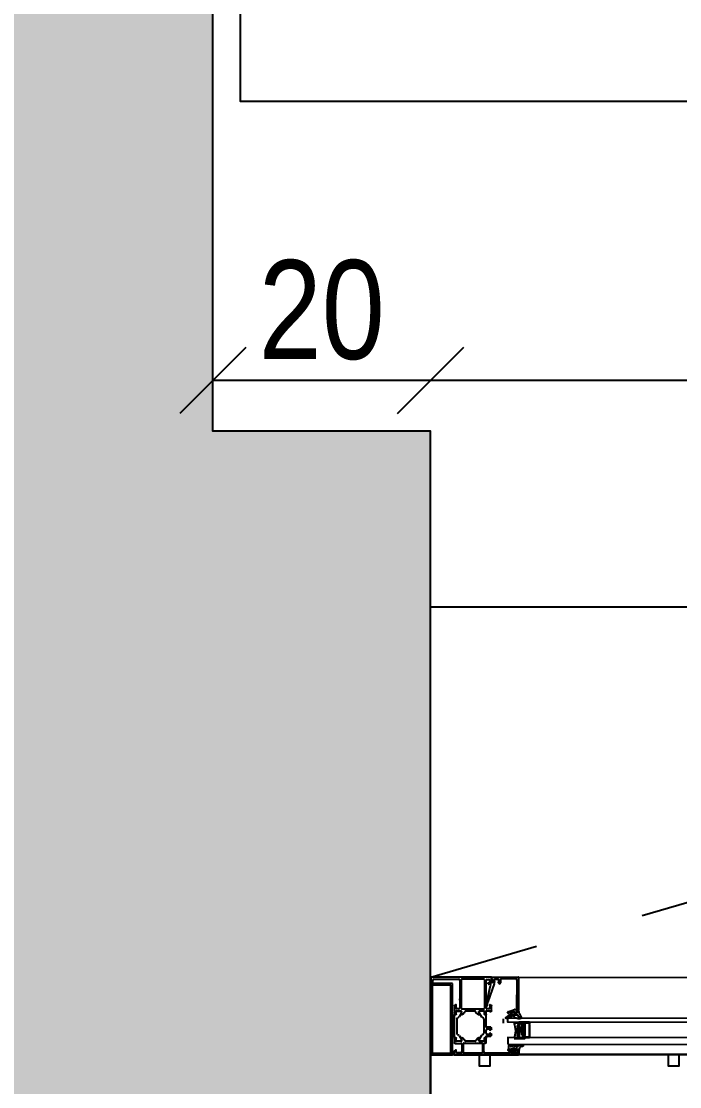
# Model space of a CAD drawing. Header units: metres. Extents: x 493 to 630, y -132 to -15.
# Drawn here: x 547.991 to 548.59, y -92.473 to -91.504 of the extents above; entities that cross this region are included whole.
import ezdxf

# ---------------------------------------------------------------- set-up
doc = ezdxf.new("R2010")
doc.units = ezdxf.units.M
doc.header["$MEASUREMENT"] = 0
doc.header["$PDMODE"] = 3
doc.linetypes.add('HIDDEN2', pattern=[0.1875, 0.125, -0.0625])
for name, color, linetype in [('a_caramida', 2, 'Continuous'), ('a_cote_50', 9, 'Continuous'), ('a_pereti_hasuri', 253, 'Continuous'), ('a_punctat', 40, 'HIDDEN2'), ('a_sticla', 4, 'Continuous'), ('a_tamplarie_ferestre', 6, 'Continuous'), ('a_vederi', 74, 'Continuous'), ('a_vederi subtiri', 124, 'Continuous')]:
    doc.layers.add(name, color=color, linetype=linetype)
doc.styles.get("Standard").update_dxf_attribs({"font": 'ARIALN.TTF'})
doc.dimstyles.new('50 cote', dxfattribs={"dimtxt": 0.09, "dimasz": 0.06, "dimexe": 0, "dimexo": 0, "dimgap": 0.018, "dimtad": 1, "dimdec": 1, "dimlfac": 100, "dimrnd": 0.5, "dimdsep": 46, "dimtxsty": 'Standard', "dimblk": 'OBLIQUE', "dimcen": 0.00045, "dimclrd": 256, "dimclrt": 4, "dimadec": 1, "dimazin": 0, "dimtfac": 1, "dimtdec": 1, "dimtix": 1, "dimtofl": 0, "dimtmove": 0, "dimatfit": 3, "dimldrblk": 'OBLIQUE', "dimfxl": 0, "dimtolj": 1, "dimtzin": 0, "dimarcsym": 0})

# ---------------------------------------------------------------- blocks, each defined once
blk = doc.blocks.new('_Oblique')
at = {"color": 0, "linetype": 'ByBlock', "lineweight": -2}
blk.add_line((-0.5, -0.5), (0.5, 0.5), dxfattribs=at)
blk = doc.blocks.new('*D963')
at = {"layer": 'a_cote_50', "lineweight": -2, "ltscale": 0.3}
blk.add_line((550.32332, -91.83105), (548.36332, -91.83105), dxfattribs=at)
at = {"layer": 'Defpoints', "color": 0, "ltscale": 0.3}
for p in [(548.36332, -91.83105), (550.32332, -92.03708), (548.36332, -92.28208)]:
    blk.add_point(p, dxfattribs=at)
at = {"layer": 'a_cote_50', "lineweight": -2, "ltscale": 0.3, "xscale": 0.06, "yscale": 0.06, "zscale": 0.06, "rotation": 180}
blk.add_blockref('_Oblique', (548.36332, -91.83105), dxfattribs=at)
at = {"layer": 'a_cote_50', "lineweight": -2, "ltscale": 0.3, "xscale": 0.06, "yscale": 0.06, "zscale": 0.06}
blk.add_blockref('_Oblique', (550.32332, -91.83105), dxfattribs=at)
at = {"layer": 'a_cote_50', "color": 4, "ltscale": 0.3, "char_height": 0.09, "attachment_point": 5}
for s, insert in [('\\A1;196', (549.34332, -91.7671)), ('\\A1;104', (549.34332, -91.895))]:
    blk.add_mtext(s, dxfattribs=dict(at, insert=insert))
blk = doc.blocks.new('*D964')
at = {"layer": 'a_cote_50', "lineweight": -2, "ltscale": 0.3}
blk.add_line((548.36332, -91.83105), (548.16532, -91.83105), dxfattribs=at)
at = {"layer": 'Defpoints', "color": 0, "ltscale": 0.3}
for p in [(548.16532, -91.57708), (548.16532, -91.83105), (548.36332, -92.03708)]:
    blk.add_point(p, dxfattribs=at)
at = {"layer": 'a_cote_50', "lineweight": -2, "ltscale": 0.3, "xscale": 0.06, "yscale": 0.06, "zscale": 0.06, "rotation": 180}
blk.add_blockref('_Oblique', (548.16532, -91.83105), dxfattribs=at)
at = {"layer": 'a_cote_50', "lineweight": -2, "ltscale": 0.3, "xscale": 0.06, "yscale": 0.06, "zscale": 0.06}
blk.add_blockref('_Oblique', (548.36332, -91.83105), dxfattribs=at)
at = {"layer": 'a_cote_50', "color": 4, "ltscale": 0.3, "insert": (548.26432, -91.7671), "char_height": 0.09, "attachment_point": 5}
blk.add_mtext('\\A1;20', dxfattribs=at)
blk = doc.blocks.new('*D967')
at = {"layer": 'a_cote_50', "lineweight": -2, "ltscale": 0.3}
blk.add_line((547.92264, -91.87708), (547.92264, -91.05708), dxfattribs=at)
at = {"layer": 'Defpoints', "color": 0, "ltscale": 0.3}
for p in [(547.92264, -91.05708), (548.14071, -91.05708), (548.14071, -91.87708)]:
    blk.add_point(p, dxfattribs=at)
at = {"layer": 'a_cote_50', "lineweight": -2, "ltscale": 0.3, "xscale": 0.06, "yscale": 0.06, "zscale": 0.06}
for p, rotation in [((547.92264, -91.05708), 90), ((547.92264, -91.87708), 270)]:
    blk.add_blockref('_Oblique', p, dxfattribs=dict(at, rotation=rotation))
at = {"layer": 'a_cote_50', "color": 4, "ltscale": 0.3, "insert": (547.85869, -91.46708), "char_height": 0.09, "attachment_point": 5, "rotation": 90}
blk.add_mtext('\\A1;82', dxfattribs=at)
blk = doc.blocks.new('__4FAFA3F2_FC5C_44BB_A64D_ECB77A95FE74_')
at = {"layer": 'a_vederi subtiri'}
for p, q in [((-125.45, 67), (-125.45, 71)), ((-125.01, 71), (-125.01, 67)), ((-125.01, 66.81), (-125.01, 70.75)), ((-124.7, 66.81), (-124.7, 70.75)), ((-124.36, 71.5), (-123.26, 71.5)), ((-124.36, 71.14), (-119.03, 71.14)), ((-123.26, 71.5), (-123.04, 71.25)), ((-123.04, 71.25), (-122.83, 71.5)), ((-122.83, 71.5), (-118.89, 71.5)), ((-118.01, 71.5), (-114.08, 71.5)), ((-117.87, 71.14), (-112.54, 71.14)), ((-114.08, 71.5), (-113.86, 71.25)), ((-113.86, 71.25), (-113.64, 71.5)), ((-113.64, 71.5), (-112.54, 71.5)), ((-112.2, 70.75), (-112.2, 66.81)), ((-111.89, 67), (-111.89, 71)), ((-111.89, 70.75), (-111.89, 66.81)), ((-111.45, 71), (-111.45, 67)), ((-125.45, 61.5), (-125.45, 67)), ((-125.01, 67), (-125.01, 66.81)), ((-124.82, 66.28), (-123.45, 64.72)), ((-123.45, 64.72), (-124.82, 66.28)), ((-123.23, 64.97), (-124.6, 66.53)), ((-113.91, 64.86), (-122.99, 64.86)), ((-122.99, 64.5), (-113.91, 64.5)), ((-113.91, 64.5), (-122.99, 64.5)), ((-112.3, 66.53), (-113.67, 64.97)), ((-113.45, 64.72), (-112.08, 66.28)), ((-112.08, 66.28), (-113.45, 64.72)), ((-111.89, 66.81), (-111.89, 67)), ((-111.45, 67), (-111.45, 61.5))]:
    blk.add_line(p, q, dxfattribs=at)
at = {"layer": 'a_vederi subtiri', "extrusion": (2e-16, 2e-16, -1)}
for centre, radius, start, end in [((125.23, 71.03), 0.221, 352.37185, 187.62815), ((124.31, 70.79), 0.708, 356.44057, 85.93128), ((124.33, 70.77), 0.368, 356.44057, 85.93128), ((118.45, 71.68), 0.787, 223.03501, 316.96499), ((118.45, 71.76), 0.512, 210.75551, 329.24449), ((112.59, 70.79), 0.708, 94.06872, 183.55943), ((112.57, 70.77), 0.368, 94.06872, 183.55943), ((111.67, 71.03), 0.221, 352.37185, 187.62815), ((125.23, 66.97), 0.221, 172.37185, 7.62815), ((125.23, 66.97), 0.221, 172.37185, 7.62815), ((118.45, 44.3), 18.57, 67.85274, 112.14726), ((124.2, 66.8), 0.808, 319.63799, 0.51725), ((124.2, 66.8), 0.808, 319.63799, 0.51725), ((124.28, 66.81), 0.42, 319.63799, 0.51725), ((122.98, 65.12), 0.618, 270.77303, 319.8915), ((122.98, 65.12), 0.618, 270.77303, 319.8915), ((122.99, 65.18), 0.321, 270.77303, 319.8915), ((113.91, 65.18), 0.321, 220.1085, 269.22697), ((113.92, 65.12), 0.618, 220.1085, 269.22697), ((113.92, 65.12), 0.618, 220.1085, 269.22697), ((112.62, 66.81), 0.42, 179.48275, 220.36201), ((112.7, 66.8), 0.808, 179.48275, 220.36201), ((112.7, 66.8), 0.808, 179.48275, 220.36201), ((111.67, 66.97), 0.221, 172.37185, 7.62815), ((111.67, 66.97), 0.221, 172.37185, 7.62815)]:
    blk.add_arc(centre, radius, start, end, dxfattribs=at)
blk = doc.blocks.new('tampalrie subsol')
at = {"layer": 'a_punctat', "ltscale": 0.5}
blk.add_line((548.36366, -92.37366), (549.30603, -92.09811), dxfattribs=at)
at = {"layer": 'a_sticla'}
for points in [[(548.43367, -92.41065), (549.32314, -92.41136), (549.32314, -92.41536), (548.43367, -92.41465)], [(548.43367, -92.43465), (549.32314, -92.43536), (549.32314, -92.42936), (548.43367, -92.42865)]]:
    blk.add_lwpolyline(points, close=True, dxfattribs=at)
at = {"layer": 'a_tamplarie_ferestre', "extrusion": (8.75965e-20, 1.5e-15, -1)}
blk.add_line((548.41881, -92.37367), (548.44288, -92.37367), dxfattribs=at)
at = {"layer": 'a_tamplarie_ferestre', "extrusion": (2.00012e-16, 2.00051e-16, -1)}
for points in [[(-548.41711, -92.37667), (-548.41711, -92.37817), (-548.41771, -92.37817), (-548.41881, -92.37707), (-548.41881, -92.37367), (-548.36366, -92.37366), (-548.36366, -92.37706), (-548.36476, -92.37816), (-548.36536, -92.37816), (-548.36536, -92.37636)], [(-548.36636, -92.37536), (-548.38881, -92.37537)], [(-548.38981, -92.37637), (-548.3898, -92.39344)], [(-548.3913, -92.40224), (-548.39131, -92.37577)], [(-548.39181, -92.37527), (-548.41181, -92.37527)], [(-548.41231, -92.37577), (-548.4123, -92.40224)], [(-548.4138, -92.39344), (-548.41381, -92.37667)], [(-548.41481, -92.37567), (-548.41611, -92.37567)], [(-548.3898, -92.39444), (-548.3898, -92.40144)], [(-548.4138, -92.40144), (-548.4138, -92.39444)], [(-548.385, -92.39994), (-548.385, -92.40444)], [(-548.3865, -92.40144), (-548.3865, -92.39894), (-548.386, -92.39894)], [(-548.3888, -92.40244), (-548.3875, -92.40244)], [(-548.4118, -92.40274), (-548.3918, -92.40274)], [(-548.4141, -92.40414), (-548.4171, -92.40414), (-548.4171, -92.40494), (-548.4181, -92.40494)], [(-548.4161, -92.40244), (-548.4148, -92.40244)], [(-548.4176, -92.39894), (-548.4171, -92.39894), (-548.4171, -92.40144)], [(-548.4186, -92.40444), (-548.4186, -92.39994)], [(-548.385, -92.40544), (-548.385, -92.40732)], [(-548.385, -92.42823), (-548.385, -92.40815)], [(-548.3852, -92.40471), (-548.3852, -92.40517)], [(-548.3853, -92.40762), (-548.38628, -92.40762)], [(-548.3855, -92.40765), (-548.38631, -92.40765)], [(-548.38658, -92.40732), (-548.38658, -92.40456)], [(-548.38661, -92.40735), (-548.38661, -92.40495)], [(-548.3867, -92.40444), (-548.391, -92.40444)], [(-548.38712, -92.40445), (-548.39059, -92.40445)], [(-548.3872, -92.41155), (-548.3872, -92.42483)], [(-548.3886, -92.41019), (-548.3877, -92.41069)], [(-548.39129, -92.40598), (-548.38919, -92.40961)], [(-548.3915, -92.40494), (-548.3915, -92.40564), (-548.39012, -92.40803)], [(-548.39503, -92.40444), (-548.40376, -92.40444)], [(-548.40869, -92.40805), (-548.4073, -92.40564), (-548.4073, -92.40494)], [(-548.40752, -92.40598), (-548.40961, -92.40961)], [(-548.4078, -92.40444), (-548.4121, -92.40444)], [(-548.41169, -92.40445), (-548.40822, -92.40445)], [(-548.40853, -92.40824), (-548.40857, -92.40824)], [(-548.41021, -92.41019), (-548.41109, -92.41068)], [(-548.4116, -92.41156), (-548.4116, -92.42483)], [(-548.41219, -92.40735), (-548.41219, -92.40495)], [(-548.41222, -92.40456), (-548.41222, -92.40732)], [(-548.4133, -92.40765), (-548.41249, -92.40765)], [(-548.41252, -92.40762), (-548.4135, -92.40762)], [(-548.4136, -92.40517), (-548.4136, -92.40471)], [(-548.4138, -92.40732), (-548.4138, -92.40544)], [(-548.4181, -92.41924), (-548.4138, -92.41924), (-548.4138, -92.40815)], [(-548.4138, -92.42474), (-548.4138, -92.42174)], [(-548.4148, -92.42074), (-548.4171, -92.42074), (-548.4171, -92.42174), (-548.41786, -92.42154)], [(-548.4186, -92.42057), (-548.4186, -92.41974)], [(-548.385, -92.42906), (-548.385, -92.43094)], [(-548.385, -92.43194), (-548.385, -92.43344)], [(-548.3852, -92.43121), (-548.3852, -92.43167)], [(-548.38628, -92.42876), (-548.3853, -92.42876)], [(-548.38631, -92.42873), (-548.3855, -92.42873)], [(-548.38658, -92.43182), (-548.38658, -92.42906)], [(-548.38661, -92.43143), (-548.38661, -92.42903)], [(-548.391, -92.43194), (-548.3867, -92.43194)], [(-548.39059, -92.43193), (-548.38711, -92.43193)], [(-548.3877, -92.42569), (-548.3886, -92.42619)], [(-548.38919, -92.42677), (-548.39129, -92.4304)], [(-548.39012, -92.42835), (-548.3915, -92.43074), (-548.3915, -92.43144)], [(-548.4038, -92.43194), (-548.395, -92.43194)], [(-548.4073, -92.43144), (-548.4073, -92.43074), (-548.40868, -92.42835)], [(-548.40961, -92.42677), (-548.40752, -92.4304)], [(-548.4121, -92.43194), (-548.4078, -92.43194)], [(-548.40821, -92.43193), (-548.41169, -92.43193)], [(-548.41109, -92.4257), (-548.41021, -92.42619)], [(-548.41219, -92.43143), (-548.41219, -92.42903)], [(-548.41222, -92.42906), (-548.41222, -92.43182)], [(-548.41249, -92.42873), (-548.4133, -92.42873)], [(-548.4135, -92.42876), (-548.41252, -92.42876)], [(-548.4136, -92.43167), (-548.4136, -92.43121)], [(-548.4138, -92.42823), (-548.4138, -92.42724), (-548.4181, -92.42724)], [(-548.4138, -92.43094), (-548.4138, -92.42906)], [(-548.4138, -92.43334), (-548.4138, -92.43194)], [(-548.41786, -92.42494), (-548.4171, -92.42474), (-548.4171, -92.42574), (-548.4148, -92.42574)], [(-548.4186, -92.42674), (-548.4186, -92.42591)], [(-548.3865, -92.44164), (-548.3865, -92.43994), (-548.3859, -92.43994), (-548.3848, -92.44104), (-548.3848, -92.44444), (-548.4433, -92.44444)], [(-548.3855, -92.43394), (-548.3913, -92.43394)], [(-548.3908, -92.44264), (-548.3875, -92.44264)], [(-548.3918, -92.43444), (-548.3918, -92.44164)], [(-548.3932, -92.44234), (-548.3932, -92.43414)], [(-548.3937, -92.43364), (-548.4099, -92.43364)], [(-548.4099, -92.44284), (-548.3937, -92.44284)], [(-548.4104, -92.43414), (-548.4104, -92.44234)], [(-548.4118, -92.4415), (-548.4118, -92.43434)], [(-548.4123, -92.43384), (-548.4133, -92.43384)], [(-548.4347, -92.44284), (-548.4188, -92.44284), (-548.41274, -92.44249)], [(-548.4337, -92.43994), (-548.4337, -92.44014)], [(-548.437, -92.43944), (-548.4342, -92.43944)], [(-548.4342, -92.44064), (-548.4347, -92.44064)], [(-548.4352, -92.44114), (-548.4352, -92.44234)], [(-548.4365, -92.44214), (-548.4365, -92.44044), (-548.4375, -92.44044), (-548.4375, -92.43994)], [(-548.4415, -92.43994), (-548.4415, -92.44044), (-548.4425, -92.44044), (-548.4425, -92.44214)], [(-548.4433, -92.43944), (-548.442, -92.43944)], [(-548.4438, -92.44394), (-548.4438, -92.43994)], [(-548.4415, -92.44314), (-548.4375, -92.44314)]]:
    blk.add_lwpolyline(points, dxfattribs=at)
at = {"layer": 'a_tamplarie_ferestre', "extrusion": (8.75965e-20, 1.5e-15, -1)}
for points in [[(-548.41981, -92.37763), (-548.4191, -92.37501)], [(-548.44338, -92.37414), (-548.44337, -92.40394)], [(-548.4158, -92.37967), (-548.4158, -92.37873)], [(-548.41591, -92.37863), (-548.41875, -92.37888)], [(-548.42099, -92.37627), (-548.42151, -92.37821)], [(-548.425, -92.37564), (-548.42147, -92.37564)], [(-548.42527, -92.37917), (-548.4249, -92.37854), (-548.4255, -92.37854), (-548.4255, -92.37614)], [(-548.41399, -92.39781), (-548.41399, -92.39452)], [(-548.41439, -92.39963), (-548.41439, -92.39851)], [(-548.4337, -92.40515), (-548.43969, -92.40297)], [(-548.43337, -92.40594), (-548.43337, -92.40562)], [(-548.4387, -92.40472), (-548.43404, -92.40641)], [(-548.43937, -92.40594), (-548.43937, -92.40519)], [(-548.44087, -92.40644), (-548.43987, -92.40644)], [(-548.44137, -92.40494), (-548.44137, -92.40594)], [(-548.44287, -92.40444), (-548.44187, -92.40444)]]:
    blk.add_lwpolyline(points, dxfattribs=at)
at = {"layer": 'a_tamplarie_ferestre'}
for points in [[(548.38332, -92.37945), (548.36332, -92.37945), (548.3633, -92.44443), (548.3833, -92.44443)], [(548.38182, -92.38095), (548.36482, -92.38095), (548.3648, -92.44293), (548.3818, -92.44293)]]:
    blk.add_lwpolyline(points, close=True, dxfattribs=at)
at = {"layer": 'a_tamplarie_ferestre', "extrusion": (8.75965e-20, 1.5e-15, -1)}
for points in [[(-548.41416, -92.39445), (-548.41451, -92.39483, -0.49304), (-548.41482, -92.39487), (-548.41782, -92.38112, -0.637079), (-548.41751, -92.38027), (-548.41626, -92.38017)], [(-548.42112, -92.37965), (-548.41548, -92.39606, -0.198912), (-548.41489, -92.39747), (-548.41489, -92.39963)], [(-548.43986, -92.40294), (-548.44137, -92.40294, -0.414205), (-548.44187, -92.40244), (-548.44188, -92.3767, -0.426752), (-548.44032, -92.3752), (-548.42728, -92.37562, -0.401735), (-548.4268, -92.37612), (-548.4268, -92.37895)]]:
    blk.add_lwpolyline(points, format="xyb", dxfattribs=at)
for centre, radius, start, end in [((-548.41862, -92.37514), 0.0005, 113.24295, 164.99885), ((-548.41884, -92.37788), 0.001, 165.00317, 275.00343), ((-548.42147, -92.37614), 0.0005, 345.00404, 90.00049), ((-548.425, -92.37614), 0.0005, 90.00323, 180.00367), ((-548.41389, -92.39851), 0.0005, 120.75719, 180.00336), ((-548.43887, -92.40519), 0.0005, 70.06494, 179.9605), ((-548.44187, -92.40494), 0.0005, 0.00312, 90.00357)]:
    blk.add_arc(centre, radius, start, end, dxfattribs=at)
at = {"layer": 'a_tamplarie_ferestre'}
for centre, radius, start, end in [((548.44288, -92.37417), 0.0005, 359.99687, 89.99634), ((548.36636, -92.37636), 0.001, 89.99997, 179.99345), ((548.38881, -92.37637), 0.001, 359.997, 89.99631), ((548.39181, -92.37577), 0.0005, 89.99697, 179.99634), ((548.41181, -92.37577), 0.0005, 359.99697, 89.99634), ((548.41481, -92.37667), 0.001, 89.99979, 179.99395), ((548.4159, -92.37873), 0.0001, 84.94328, 179.99665), ((548.4163, -92.37967), 0.0005, 179.99682, 264.99689), ((548.41611, -92.37667), 0.001, 0.00204, 89.9917), ((548.42006, -92.37859), 0.0015, 314.99586, 14.99645), ((548.426, -92.37883), 0.000809, 205.09356, 351.17728), ((548.38928, -92.39394), 0.000725, 316.39252, 43.60079), ((548.41433, -92.39394), 0.000725, 136.38508, 223.60823), ((548.41409, -92.39452), 0.0001, 42.1407, 179.99665), ((548.3875, -92.40144), 0.001, 179.99773, 269.99547), ((548.3888, -92.40144), 0.001, 269.99487, 359.99843), ((548.3918, -92.40224), 0.0005, 179.99697, 269.99634), ((548.4118, -92.40224), 0.0005, 269.99697, 359.99634), ((548.4148, -92.40144), 0.001, 180.00002, 269.99329), ((548.4141, -92.40444), 0.0003, 90.02579, 179.97102), ((548.41431, -92.39781), 0.000319, 178.9604, 239.24281), ((548.41464, -92.39965), 0.00025, 176.44126, 3.55205), ((548.4161, -92.40144), 0.001, 270.00167, 359.99165), ((548.43986, -92.40344), 0.0005, 89.99665, 110.00691), ((548.44287, -92.40394), 0.0005, 269.99781, 359.99572), ((548.38492, -92.40471), 0.000279, 358.83206, 73.57678), ((548.38492, -92.40517), 0.000279, 286.42125, 1.15952), ((548.3855, -92.40815), 0.0005, 89.99635, 179.99696), ((548.3867, -92.40456), 0.00012, 89.99655, 179.99665), ((548.38712, -92.40495), 0.000505, 89.42908, 179.42969), ((548.38789, -92.40886), 0.0015, 297.99091, 329.99666), ((548.39045, -92.40544), 0.001, 327.26964, 81.81505), ((548.391, -92.40494), 0.0005, 359.99605, 89.99813), ((548.39503, -92.40494), 0.0005, 89.99665, 163.04225), ((548.40376, -92.40494), 0.0005, 17.28621, 89.99665), ((548.4078, -92.40494), 0.0005, 89.99518, 179.99726), ((548.4106, -92.41156), 0.001, 359.99417, 60.68782), ((548.4121, -92.40456), 0.00012, 359.99665, 89.99675), ((548.41249, -92.40735), 0.0003, 179.99417, 269.99417), ((548.41388, -92.40471), 0.000279, 106.41653, 181.16124), ((548.41388, -92.40517), 0.000279, 178.83378, 253.57206), ((548.43387, -92.40562), 0.0005, 110.00691, 179.99665), ((548.43387, -92.40594), 0.0005, 179.99665, 290.00807), ((548.43987, -92.40594), 0.0005, 179.99754, 269.99576), ((548.44087, -92.40594), 0.0005, 269.99735, 359.99618), ((548.4148, -92.42174), 0.001, 90.00296, 179.98991), ((548.3855, -92.42823), 0.0005, 179.99635, 269.99696), ((548.38492, -92.43121), 0.000279, 358.83378, 73.57206), ((548.38492, -92.43167), 0.000279, 286.41653, 1.16124), ((548.3867, -92.43182), 0.00012, 179.99665, 269.99665), ((548.38711, -92.43143), 0.0005, 179.99635, 269.99696), ((548.38789, -92.42752), 0.0015, 29.99665, 62.0024), ((548.39045, -92.43094), 0.001, 278.17826, 32.72367), ((548.391, -92.43144), 0.0005, 269.99665, 359.99665), ((548.395, -92.43144), 0.0005, 197.74365, 269.99665), ((548.4038, -92.43144), 0.0005, 269.99665, 342.24966), ((548.4078, -92.43144), 0.0005, 179.99665, 269.99665), ((548.4106, -92.42483), 0.001, 299.30053, 359.99417), ((548.4121, -92.43182), 0.00012, 269.99665, 359.99665), ((548.41249, -92.42903), 0.0003, 89.99417, 179.99417), ((548.41388, -92.43121), 0.000279, 106.42125, 181.15952), ((548.41388, -92.43167), 0.000279, 178.83206, 253.57678), ((548.4148, -92.42474), 0.001, 179.99518, 269.99857), ((548.3875, -92.44164), 0.001, 179.99487, 269.99843), ((548.3908, -92.44164), 0.001, 269.99779, 359.99552), ((548.3913, -92.43444), 0.0005, 359.99624, 89.99707), ((548.3937, -92.43414), 0.0005, 89.99665, 179.99665), ((548.3937, -92.44234), 0.0005, 179.99665, 269.99665), ((548.4099, -92.43414), 0.0005, 359.99665, 89.99665), ((548.4099, -92.44234), 0.0005, 269.99665, 359.99665), ((548.4123, -92.43434), 0.0005, 89.99665, 179.99665), ((548.4128, -92.4415), 0.001, 179.99598, 266.72738), ((548.4347, -92.44114), 0.0005, 359.99697, 89.99634), ((548.4347, -92.44234), 0.0005, 269.99624, 359.99708), ((548.4375, -92.44214), 0.001, 179.99394, 269.99761), ((548.4415, -92.44214), 0.001, 269.99913, 359.99418)]:
    blk.add_arc(centre, radius, start, end, dxfattribs=at)
at = {"layer": 'a_tamplarie_ferestre', "extrusion": (2.00012e-16, 2.00051e-16, -1)}
for centre, radius, start, end in [((-548.386, -92.39994), 0.001, 0.00531, 90.00138), ((-548.4176, -92.39994), 0.001, 90.00836, 179.99833), ((-548.3853, -92.40732), 0.0003, 270.00335, 0.00335), ((-548.38628, -92.40732), 0.0003, 180.00335, 270.00335), ((-548.38631, -92.40735), 0.0003, 180.00335, 270.00335), ((-548.3882, -92.41155), 0.001, 0.00339, 60.00346), ((-548.39024, -92.4081), 0.000137, 265.66369, 30.00326), ((-548.38988, -92.40337), 0.00488, 196.95775, 265.66369), ((-548.40894, -92.40333), 0.00492, 274.74019, 342.71379), ((-548.40836, -92.40544), 0.001, 327.27881, 81.82422), ((-548.40856, -92.4081), 0.000139, 155.94308, 266.61652), ((-548.41091, -92.40886), 0.0015, 298.00008, 330.00583), ((-548.41169, -92.40495), 0.0005, 90.00552, 180.00613), ((-548.41252, -92.40732), 0.0003, 270.00335, 0.00335), ((-548.4133, -92.40815), 0.0005, 90.00583, 180.00583), ((-548.4135, -92.40732), 0.0003, 180.00335, 270.00335), ((-548.4181, -92.40444), 0.0005, 180.0007, 270.00687), ((-548.4176, -92.42057), 0.001, 180.03853, 254.95229), ((-548.4181, -92.41974), 0.0005, 90.00503, 180.00079), ((-548.3853, -92.42906), 0.0003, 0.00335, 90.00335), ((-548.38628, -92.42906), 0.0003, 90.00335, 180.00335), ((-548.38631, -92.42903), 0.0003, 90.00335, 180.00335), ((-548.3882, -92.42483), 0.001, 300.00323, 0.0033), ((-548.39024, -92.42828), 0.000138, 330.00335, 95.62592), ((-548.38976, -92.43312), 0.005, 95.62592, 162.25635), ((-548.40904, -92.43312), 0.005, 17.75034, 84.38077), ((-548.40836, -92.43094), 0.001, 278.18743, 32.73284), ((-548.40856, -92.42828), 0.000138, 84.38077, 210.00335), ((-548.41091, -92.42752), 0.0015, 30.00582, 62.01157), ((-548.41169, -92.43143), 0.0005, 180.00552, 270.00613), ((-548.41252, -92.42906), 0.0003, 0.00335, 90.00335), ((-548.4133, -92.42823), 0.0005, 180.00583, 270.00583), ((-548.4135, -92.42906), 0.0003, 90.00335, 180.00335), ((-548.4176, -92.42591), 0.001, 105.06615, 179.95813), ((-548.4181, -92.42674), 0.0005, 180.00675, 270.00082), ((-548.3855, -92.43344), 0.0005, 270.00176, 0.00493), ((-548.4133, -92.43334), 0.0005, 180.00335, 270.00335), ((-548.4342, -92.43994), 0.0005, 0.00176, 90.00493), ((-548.4342, -92.44014), 0.0005, 270.00187, 0.00482), ((-548.437, -92.43994), 0.0005, 90.00893, 179.99776), ((-548.442, -92.43994), 0.0005, 359.99753, 90.00567), ((-548.4433, -92.43994), 0.0005, 90.00293, 180.00376), ((-548.4433, -92.44394), 0.0005, 180.00293, 270.00376)]:
    blk.add_arc(centre, radius, start, end, dxfattribs=at)
at = {"layer": 'a_vederi subtiri'}
blk.add_line((548.4295, -92.41544), (548.4295, -92.41144), dxfattribs=at)
for points in [[(548.42376, -92.37366), (549.31509, -92.37448), (549.31509, -92.31935), (549.21439, -92.31935), (549.21439, -92.32668), (549.29551, -92.32668), (549.29551, -92.37435)], [(548.43492, -92.4096), (548.43701, -92.40804)], [(548.43701, -92.40805), (548.43492, -92.4096)], [(548.43762, -92.40784), (548.44164, -92.40784)], [(548.44164, -92.40785), (548.43762, -92.40785)], [(548.43849, -92.40534), (548.43823, -92.40534)], [(548.43914, -92.40655), (548.43877, -92.40554)], [(548.44161, -92.40674), (548.43942, -92.40674)], [(548.4418, -92.40551), (548.44191, -92.4064)], [(548.44343, -92.4049), (548.44204, -92.40517)], [(548.44264, -92.4114), (548.4447, -92.4114)], [(548.44422, -92.40706), (548.44379, -92.40513)], [(548.44476, -92.41139), (548.44474, -92.4109)], [(548.44474, -92.4109), (548.44476, -92.41139)], [(549.30864, -92.44435), (548.39326, -92.44366)]]:
    blk.add_lwpolyline(points, dxfattribs=at)
at = {"layer": 'a_vederi subtiri', "extrusion": (2.00018e-16, 3.00051e-16, -1)}
for points in [[(-548.43471, -92.43583), (-548.43405, -92.43684), (-548.43405, -92.43884)], [(-548.43435, -92.43914), (-548.43645, -92.43914)], [(-548.43568, -92.43657), (-548.43542, -92.4359)], [(-548.43668, -92.43591), (-548.43642, -92.43657)], [(-548.43683, -92.44125), (-548.43788, -92.4423)], [(-548.43768, -92.43657), (-548.43742, -92.43591)], [(-548.43745, -92.43914), (-548.43745, -92.44045)], [(-548.43823, -92.44244), (-548.43987, -92.44244)], [(-548.43825, -92.44074), (-548.43825, -92.43884)], [(-548.43868, -92.43591), (-548.43842, -92.43657)], [(-548.43875, -92.43834), (-548.43935, -92.43834)], [(-548.43935, -92.44124), (-548.43875, -92.44124)], [(-548.43968, -92.43657), (-548.43942, -92.43591)], [(-548.43985, -92.43884), (-548.43985, -92.44074)], [(-548.44022, -92.4423), (-548.44126, -92.44125)], [(-548.44068, -92.43591), (-548.44042, -92.43657)], [(-548.44065, -92.44045), (-548.44065, -92.43914)], [(-548.44145, -92.43674), (-548.44145, -92.43606)], [(-548.44165, -92.43914), (-548.44355, -92.43914), (-548.44355, -92.44004)], [(-548.44293, -92.43642), (-548.44232, -92.43708)], [(-548.44395, -92.43964), (-548.44403, -92.43868)], [(-548.44709, -92.43565), (-548.44469, -92.43565)], [(-548.44601, -92.43662), (-548.44708, -92.4365)]]:
    blk.add_lwpolyline(points, dxfattribs=at)
at = {"layer": 'a_vederi subtiri', "extrusion": (3.66023e-24, 6.27398e-20, -1)}
for centre, radius, start, end in [((-548.43237, -92.41069), 0.000698, 353.55082, 73.06219), ((-548.43131, -92.40468), 0.0061, 233.70018, 266.60584), ((-548.43237, -92.4107), 0.000698, 269.60582, 353.55082), ((-548.43241, -92.4044), 0.00699, 218.57187, 270.33598), ((-548.44748, -92.41707), 0.015, 43.77522, 50.99512), ((-548.43762, -92.40885), 0.001, 52.98787, 90.00335), ((-548.43823, -92.40564), 0.0003, 50.99512, 90.00335), ((-548.43849, -92.40564), 0.0003, 90.00335, 160.0159), ((-548.44248, -92.40722), 0.00413, 276.36021, 335.88689), ((-548.44164, -92.40885), 0.001, 90.00335, 158.60689), ((-548.44209, -92.40546), 0.0003, 351.88535, 79.00925), ((-548.44264, -92.4084), 0.003, 269.98646, 282.01716), ((-548.44606, -92.40652), 0.004, 297.72365, 330.67465), ((-548.44349, -92.40519), 0.0003, 77.64686, 167.23812), ((-548.44374, -92.41095), 0.001, 117.72365, 177.27835), ((-548.44467, -92.41024), 0.00116, 265.47176, 268.25109), ((-548.44467, -92.41024), 0.00116, 135.57263, 265.47176)]:
    blk.add_arc(centre, radius, start, end, dxfattribs=at)
at = {"layer": 'a_vederi subtiri'}
for centre, radius, start, end in [((548.43131, -92.40468), 0.0061, 273.39416, 306.29982), ((548.42481, -92.39543), 0.01634, 296.73601, 316.44552), ((548.43762, -92.40884), 0.001, 89.99665, 127.01213), ((548.43825, -92.40906), 0.000476, 17.91272, 141.42813), ((548.43942, -92.40644), 0.0003, 199.99649, 269.99665), ((548.44161, -92.40644), 0.0003, 269.99665, 7.20433), ((548.44164, -92.40884), 0.001, 21.39311, 89.99665), ((548.44606, -92.40652), 0.004, 209.32535, 242.27635), ((548.44374, -92.41095), 0.001, 2.72165, 62.27635), ((548.44917, -92.40593), 0.00508, 192.84854, 223.55537), ((548.43605, -92.43643), 0.0004, 200.96206, 339.03125), ((548.43695, -92.43914), 0.0005, 0.05325, 179.94006), ((548.43715, -92.44045), 0.0003, 260.25869, 359.99665), ((548.43805, -92.43643), 0.0004, 200.96206, 339.03125), ((548.43875, -92.43884), 0.0005, 89.99634, 179.99697), ((548.43875, -92.44074), 0.0005, 180.01629, 269.97702), ((548.43935, -92.43884), 0.0005, 0.01299, 89.98031), ((548.43935, -92.44074), 0.0005, 270.01713, 359.97618), ((548.44005, -92.43643), 0.0004, 200.96206, 339.03125), ((548.44115, -92.43914), 0.0005, 0.05328, 179.94002), ((548.44095, -92.44045), 0.0003, 179.99665, 279.7363), ((548.44195, -92.43674), 0.0005, 180.05448, 317.95871), ((548.44627, -92.43886), 0.00225, 96.7184, 175.3978)]:
    blk.add_arc(centre, radius, start, end, dxfattribs=at)
at = {"layer": 'a_vederi subtiri', "extrusion": (2.00018e-16, 3.00051e-16, -1)}
for centre, radius, start, end in [((-548.43435, -92.43884), 0.000299, 269.77297, 0.23372), ((-548.43505, -92.43605), 0.0004, 33.17811, 159.03794), ((-548.43705, -92.43606), 0.0004, 20.96875, 159.03794), ((-548.43705, -92.44104), 0.0003, 315.11466, 99.74131), ((-548.43823, -92.44194), 0.0005, 270.00335, 315.00324), ((-548.43905, -92.43606), 0.0004, 20.96875, 159.03794), ((-548.43987, -92.44194), 0.0005, 225.00346, 270.00335), ((-548.44105, -92.43606), 0.0004, 20.96875, 180.00335), ((-548.44105, -92.44104), 0.0003, 80.2637, 224.89375), ((-548.44469, -92.43805), 0.0024, 42.67688, 90.00335), ((-548.44355, -92.43964), 0.000399, 179.90805, 270.09864), ((-548.44709, -92.43607), 0.000426, 90.20706, 270.87615)]:
    blk.add_arc(centre, radius, start, end, dxfattribs=at)
at = {"xscale": -0.001000000000008328, "yscale": 0.001000000000008328, "zscale": 0.001000000000008328}
for p, rotation in [((548.37783, -92.30399), 269.9966540607937), ((548.38199, -92.30321), 270.0033459392066)]:
    blk.add_blockref('__4FAFA3F2_FC5C_44BB_A64D_ECB77A95FE74_', p, dxfattribs=dict(at, rotation=rotation))

msp = doc.modelspace()

# ---------------------------------------------------------------- hatches: boundary and pattern name
at = {"layer": 'a_pereti_hasuri', "ltscale": 0.3}
h = msp.add_hatch(dxfattribs=at)
h.set_pattern_fill('ANSI33', color=256, scale=0.25, style=0)
h.set_pattern_definition([(45, (-4876.954644, 8292.469365), (-0.04419417382, 0.04419417382), []), (45, (-4876.91045, 8292.469365), (-0.04419417382, 0.04419417382), [0.03125, -0.015625])])
h.paths.add_polyline_path([(548.23532, -89.17708), (548.23532, -86.51958), (547.47832, -86.51958), (547.47832, -87.02458), (541.63832, -87.02458), (541.63832, -88.76458), (541.72332, -88.76458), (542.02332, -88.76458), (542.02332, -88.08958), (541.72332, -88.08958), (541.72332, -87.11943), (542.02332, -87.11943), (547.77332, -87.11943), (547.77332, -91.91943), (547.54832, -91.91943), (547.54832, -92.07943), (547.32832, -92.07943), (547.32832, -92.79458), (548.36332, -92.79458), (548.36332, -91.87708), (548.16532, -91.87708), (548.16532, -89.45708), (548.29032, -89.45708), (548.29032, -89.17708)])

# ---------------------------------------------------------------- linework, layer by layer
at = {"layer": 'a_caramida', "ltscale": 0.3}
msp.add_lwpolyline([(548.23532, -89.17708), (548.23532, -86.51958), (547.47832, -86.51958), (547.47832, -87.02458), (541.63832, -87.02458), (541.63832, -88.76458), (541.72332, -88.76458), (542.02332, -88.76458), (542.02332, -88.08958), (541.72332, -88.08958), (541.72332, -87.11943), (542.02332, -87.11943), (547.77332, -87.11943), (547.77332, -91.91943), (547.54832, -91.91943), (547.54832, -92.07943), (547.32832, -92.07943), (547.32832, -92.79458), (548.36332, -92.79458), (548.36332, -91.87708), (548.16532, -91.87708), (548.16532, -89.45708), (548.29032, -89.45708), (548.29032, -89.17708)], close=True, dxfattribs=at)
at = {"layer": 'a_cote_50', "ltscale": 0.3}
msp.add_lwpolyline([(553.69032, -91.57708), (548.19032, -91.57708)], dxfattribs=at)
for points in [[(548.4174, -92.44443), (548.4074, -92.44443), (548.4074, -92.45443), (548.4174, -92.45443)], [(548.58934, -92.44443), (548.57934, -92.44443), (548.57934, -92.45443), (548.58934, -92.45443)]]:
    msp.add_lwpolyline(points, close=True, dxfattribs=at)
at = {"layer": 'a_vederi', "ltscale": 0.3}
for points in [[(553.79032, -84.59708), (553.79032, -91.47708), (553.79032, -91.57708), (553.69032, -91.57708), (548.29032, -91.57708), (548.19032, -91.57708), (548.19032, -89.45708)], [(553.42932, -92.03708), (548.36332, -92.03708)]]:
    msp.add_lwpolyline(points, dxfattribs=at)
msp.add_lwpolyline([(548.36332, -92.44443), (548.36332, -92.69458), (548.36332, -92.69458), (548.36332, -92.79458), (550.32332, -92.79458), (550.32332, -92.79458), (550.32332, -92.69458), (550.32332, -92.69458), (550.32332, -92.44443)], close=True, dxfattribs=at)

# ---------------------------------------------------------------- block references
at = {"layer": 'a_tamplarie_ferestre'}
msp.add_blockref('tampalrie subsol', (0, 0), dxfattribs=at)

# ---------------------------------------------------------------- dimensions: what is measured, and where the dimension line sits
at = {"layer": 'a_cote_50', "ltscale": 0.3}
dim = msp.add_linear_dim(base=(547.92264, -91.05708), p1=(548.14071, -91.87708), p2=(548.14071, -91.05708), angle=90, dimstyle='50 cote', dxfattribs=at)
dim.commit()
dim.dimension.update_dxf_attribs({"geometry": '*D967', "text_midpoint": (547.85869, -91.46708)})
dim = msp.add_linear_dim(base=(548.16532, -91.83105), p1=(548.36332, -92.03708), p2=(548.16532, -91.57708), angle=180, dimstyle='50 cote', override={"dimtmove": 1}, dxfattribs=at)
dim.commit()
dim.dimension.update_dxf_attribs({"geometry": '*D964', "text_midpoint": (548.26432, -91.7671)})
dim = msp.add_linear_dim(base=(548.36332, -91.83105), p1=(550.32332, -92.03708), p2=(548.36332, -92.28208), angle=180, text='<>\\X104', dimstyle='50 cote', override={"dimtmove": 1}, dxfattribs=at)
dim.commit()
dim.dimension.update_dxf_attribs({"geometry": '*D963', "text_midpoint": (549.34332, -91.83105)})

doc.saveas('drawing.dxf')
